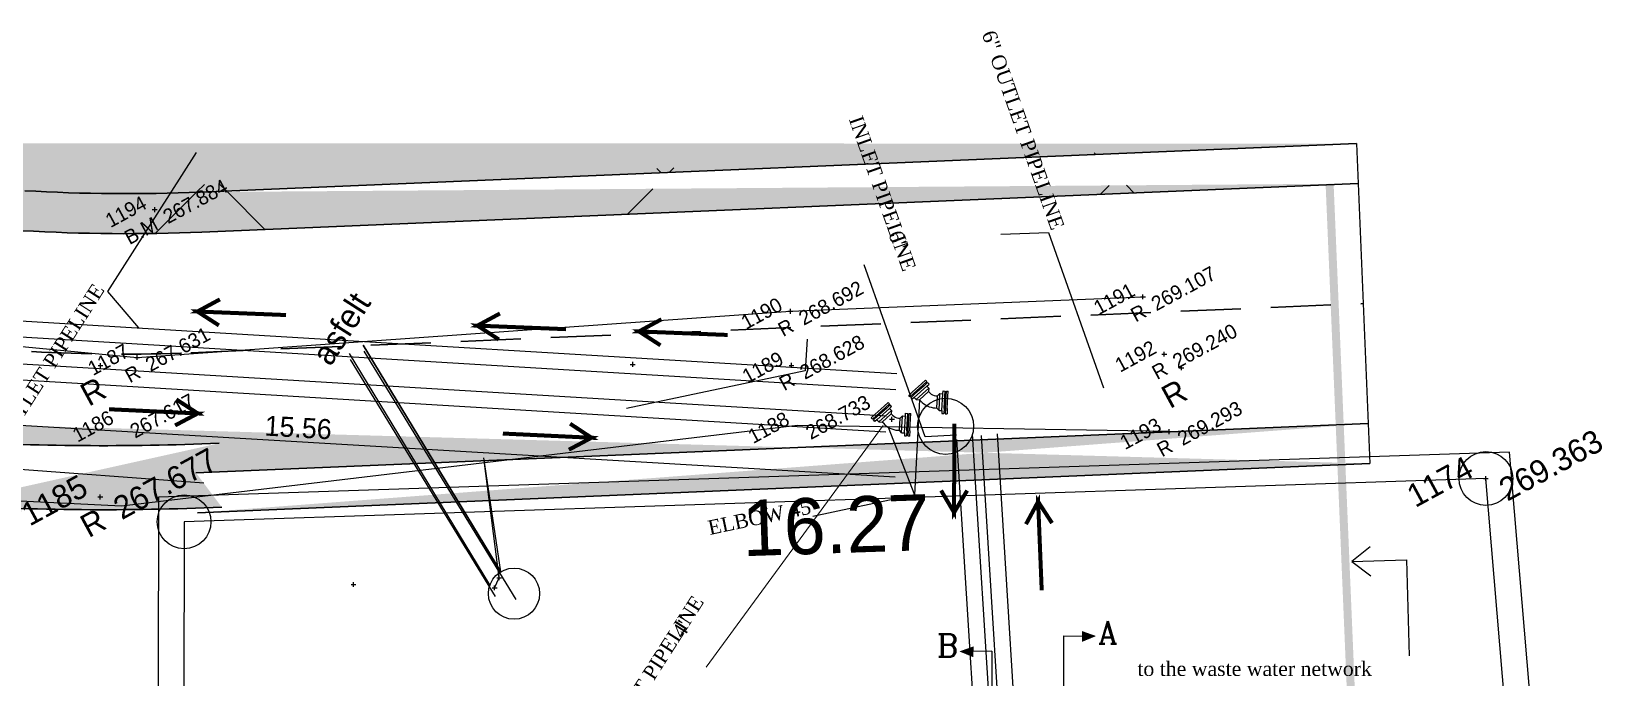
# Model space of a CAD drawing. Extents: x 152000 to 152174, y 158796 to 159332.
# Drawn here: x 152076.36 to 152095.98, y 159217.13 to 159225.2 of the extents above; entities that cross this region are included whole.
import ezdxf
from ezdxf.enums import TextEntityAlignment as Align

# ---------------------------------------------------------------- set-up
doc = ezdxf.new("R2010")
doc.units = 0
doc.header["$LTSCALE"] = 3
doc.header["$MEASUREMENT"] = 0
doc.header["$PDMODE"] = 2
doc.header["$PDSIZE"] = 0.03
for name, pattern in [('0181 00 ST MF 0100$0$HIDDEN', [0.375, 0.25, -0.125]), ('AUSGEZOGEN', [0]), ('CENTER2', [28.575, 19.05, -3.175, 3.175, -3.175]), ('SOLID_LINE', [0]), ('STRICHPUNKT2', [0.7, 0.4, -0.15, 0, -0.15])]:
    doc.linetypes.add(name, pattern=pattern)
doc.layers.get('0').update_dxf_attribs({"linetype": 'CONTINUOUS'})
doc.layers.get('DEFPOINTS').update_dxf_attribs({"linetype": 'CONTINUOUS'})
for name, color, linetype in [('EBENE0', 7, 'AUSGEZOGEN'), ('Height', 7, 'CONTINUOUS'), ('NUMBERS', 6, 'CONTINUOUS'), ('Point Code', 7, 'CONTINUOUS'), ('Point ID', 7, 'CONTINUOUS'), ('Point_Code', 7, 'CONTINUOUS'), ('TEXTS', 1, 'CONTINUOUS'), ('WALL', 3, 'CONTINUOUS')]:
    doc.layers.add(name, color=color, linetype=linetype)
doc.layers.add('LAND CORNERS', color=255, linetype='CONTINUOUS', lineweight=25)
doc.layers.add('P-WATR', color=1, linetype='CONTINUOUS', lineweight=50)
doc.styles.add('ROMANC', font='ROMANC', dxfattribs={"height": 7})
doc.dimstyles.new('mais 1-100 plan', dxfattribs={"dimtxt": 0.25, "dimasz": 0.1635, "dimexe": 0.18, "dimexo": 0.0625, "dimgap": 0, "dimtad": 1, "dimzin": 0, "dimdsep": 46, "dimtxsty": 'Standard', "dimblk": 'OBLIQUE', "dimcen": 0, "dimse1": 1, "dimse2": 1, "dimclrd": 8, "dimclrt": 4, "dimadec": 0, "dimazin": 0, "dimtfac": 1, "dimtix": 1, "dimtofl": 0, "dimtmove": 0, "dimatfit": 3, "dimldrblk": 'OBLIQUE', "dimfxl": 0.18, "dimtolj": 1, "dimtzin": 0, "dimarcsym": 0})
doc.dimstyles.get("Standard").update_dxf_attribs({"dimtxt": 0.7, "dimasz": 0.5, "dimexe": 4.572, "dimexo": 1.5875, "dimgap": 0.01, "dimtad": 1, "dimzin": 0, "dimdsep": 46, "dimtxsty": 'Standard', "dimcen": 2.286, "dimse1": 1, "dimse2": 1, "dimsd1": 1, "dimsd2": 1, "dimadec": 0, "dimazin": 0, "dimtfac": 1, "dimtdec": 4, "dimtofl": 0, "dimtmove": 0, "dimatfit": 3, "dimfxl": 1, "dimtolj": 1, "dimtzin": 0, "dimarcsym": 0})
pattern_1 = [(45, (704.02106, 2.73702), (2e-17, 0.28284271247), [0.6, -0.2]), (135, (704.16248, 2.87844), (2e-17, 0.28284271247), [0.6, -0.2])]

# ---------------------------------------------------------------- blocks, each defined once
blk = doc.blocks.new('*D158')
at = {"layer": 'DEFPOINTS', "color": 0, "transparency": 16777216}
for p in [(152071.949, 159221.11), (152087.483, 159220.193), (152087.449, 159219.621)]:
    blk.add_point(p, dxfattribs=at)
at = {"layer": 'LAND CORNERS', "color": 2, "lineweight": -2, "transparency": 16777216}
blk.add_line((152072.214, 159220.52), (152087.149, 159219.639), dxfattribs=at)
at = {"layer": 'LAND CORNERS', "color": 2, "transparency": 16777216}
for points in [[(152072.217, 159220.57), (152072.211, 159220.47), (152071.915, 159220.538)], [(152087.152, 159219.689), (152087.146, 159219.589), (152087.449, 159219.621)]]:
    blk.add_solid(points, dxfattribs=at)
at = {"layer": 'LAND CORNERS', "color": 2, "transparency": 16777216, "insert": (152079.692, 159220.254), "char_height": 0.25, "attachment_point": 5, "rotation": 356.6228}
blk.add_mtext('\\A1;15.56', dxfattribs=at)
blk = doc.blocks.new('_OBLIQUE')
at = {"color": 0, "linetype": 'ByBlock'}
blk.add_line((-0.5, -0.5), (0.5, 0.5), dxfattribs=at)
blk = doc.blocks.new('*D171')
at = {"layer": 'DEFPOINTS', "color": 0, "transparency": 16777216}
for p in [(152078.266, 159219.078, 260.069), (152078.238, 159203.261, 260.069), (152078.842, 159203.26)]:
    blk.add_point(p, dxfattribs=at)
at = {"color": 0, "transparency": 16777216, "insert": (152078.496, 159211.169), "char_height": 0.7, "attachment_point": 5, "rotation": 89.8983}
blk.add_mtext('\\A1;15.82', dxfattribs=at)
blk = doc.blocks.new('*D172')
at = {"layer": 'DEFPOINTS', "color": 0, "transparency": 16777216}
for p in [(152094.526, 159219.619, 260.069), (152078.266, 159219.078, 260.069), (152094.549, 159218.942)]:
    blk.add_point(p, dxfattribs=at)
at = {"color": 0, "transparency": 16777216, "insert": (152086.406, 159219.031), "char_height": 0.7, "attachment_point": 5, "rotation": 1.9063}
blk.add_mtext('\\A1;16.27', dxfattribs=at)
blk = doc.blocks.new('*D173')
at = {"layer": 'DEFPOINTS', "color": 0, "transparency": 16777216}
for p in [(152094.526, 159219.619, 260.069), (152094.314, 159212.076), (152095.156, 159212.147, 260.069)]:
    blk.add_point(p, dxfattribs=at)
at = {"color": 0, "transparency": 16777216, "insert": (152094.358, 159215.842), "char_height": 0.7, "attachment_point": 5, "rotation": 274.8159}
blk.add_mtext('\\A1;7.50', dxfattribs=at)

msp = doc.modelspace()

# ---------------------------------------------------------------- hatches: boundary and pattern name
at = {"layer": 'NUMBERS', "linetype": 'CENTER2', "ltscale": 0.04}
for points in [[(152089.47942, 159217.71331), (152089.48191, 159217.57789), (152089.65678, 159217.65031)], [(152088.1268, 159217.52127), (152088.12431, 159217.38585), (152087.94944, 159217.45827)]]:
    msp.add_hatch(color=0, dxfattribs=at).paths.add_polyline_path(points)
at = {"layer": 'TEXTS'}
h = msp.add_hatch(dxfattribs=at)
h.set_pattern_fill('AR-HBONE', color=2)
h.set_pattern_definition([(45, (704.021, 2.737), (4e-16, 5.65685425), [12, -4]), (135, (706.8495, 5.5655), (4e-16, 5.65685425), [12, -4])])
edge = h.paths.add_edge_path()
edge.add_line((152078.48704, 159222.69645), (152092.9305, 159223.30194))
edge.add_line((152078.4661, 159223.19601), (152092.90955, 159223.8015))
edge.add_arc((152077.54464, 159245.1767), 22.5, 266.69291, 272.400521)
edge.add_arc((152077.54464, 159245.1767), 22, 266.69291, 272.400521)
edge.add_line((152057.28079, 159223.81009), (152076.24667, 159222.71417))
edge.add_line((152057.30963, 159224.30926), (152076.27551, 159223.21334))
h = msp.add_hatch(dxfattribs=at)
h.set_pattern_fill('AR-HBONE', color=2, scale=0.05)
h.set_pattern_definition(pattern_1)
edge = h.paths.add_edge_path()
edge.add_arc((152077.54464, 159245.1767), 22.5, 266.69291, 272.400521)
edge.add_arc((152077.54464, 159245.1767), 22, 266.69291, 272.400521)
edge.add_line((152057.28079, 159223.81009), (152076.24667, 159222.71417))
edge.add_line((152057.30963, 159224.30926), (152076.27551, 159223.21334))
edge.add_line((152078.48704, 159222.69645), (152092.9305, 159223.30194))
edge.add_line((152078.4661, 159223.19601), (152092.90955, 159223.8015))
h = msp.add_hatch(dxfattribs=at)
h.set_pattern_fill('AR-HBONE', color=2, scale=0.05)
h.set_pattern_definition(pattern_1)
edge = h.paths.add_edge_path()
edge.add_line((152057.10772, 159220.81509), (152076.27267, 159219.70767))
edge.add_line((152057.07888, 159220.31592), (152076.24383, 159219.2085))
edge.add_arc((152077.26293, 159254.4284), 34.4, 266.69291, 272.400521)
edge.add_arc((152077.26293, 159254.4284), 35.2, 266.69291, 272.400521)
edge.add_line((152078.41348, 159219.69073), (152093.05615, 159220.30457))
edge.add_line((152078.43442, 159219.19117), (152093.07709, 159219.80501))

# ---------------------------------------------------------------- linework, layer by layer
at = {"color": 1}
for p, q in [((152080.50096, 159221.28409, 0.2613), (152082.22078, 159218.4536, 0.0842)), ((152082.22078, 159218.4536, 0.0842), (152082.01137, 159219.8774, -0.5232))]:
    msp.add_line(p, q, dxfattribs=at)
at = {"color": 9, "lineweight": 13}
msp.add_line((152084.78562, 159217.26271, 0.11869), (152086.99948, 159220.27922, 0.23738), dxfattribs=at)
at = {"color": 0}
for p, q in [((152078.5132, 159219.56135, 0.23738), (152070.65356, 159220.14252, -2.36763)), ((152082.20199, 159218.37679, -0.30614), (152082.01137, 159219.8774, -0.5232)), ((152082.14443, 159218.25331, -0.23095), (152082.20199, 159218.37679, -0.30614))]:
    msp.add_line(p, q, dxfattribs=at)
at = {"color": 5, "flags": 128}
for points, elevation in [([(152057.30879, 159222.90167), (152062.84816, 159222.43054), (152069.78415, 159221.88469), (152077.67953, 159221.12866), (152085.83861, 159221.70687), (152090.24236, 159221.88793)], -581.80182), ([(152090.57062, 159220.20421), (152085.92614, 159220.27967), (152077.486, 159219.27125), (152071.64944, 159219.56174), (152070.36986, 159219.83979), (152062.84041, 159220.32909), (152059.58346, 159220.68761)], -578.01915)]:
    msp.add_lwpolyline(points, dxfattribs=dict(at, elevation=elevation))
at = {"color": 2}
for centre, radius in [((152087.77786, 159220.27023, 0.11869), 0.35), ((152094.52605, 159219.61883, -578.53237), 0.336), ((152078.26566, 159219.07763, -577.05169), 0.336), ((152082.38695, 159218.18012, 0.0842), 0.32)]:
    msp.add_circle(centre, radius, dxfattribs=at)
at = {"color": 0, "linetype": 'SOLID_LINE'}
for p in [(152077.89856, 159222.97672, -578.86401), (152090.24236, 159221.88793, -578.13041), (152085.83861, 159221.70687, -578.37941), (152077.22104, 159221.02856, -580.20792), (152077.67953, 159221.12866, -579.01584), (152083.86885, 159221.04372, -0.77222), (152085.85269, 159221.03119, -578.41786), (152090.50895, 159221.17036, -578.0506), (152090.72403, 159221.0009, -579.13665), (152087.10715, 159220.35832, -3.10925), (152090.57062, 159220.20421, -578.01915), (152094.52605, 159219.61883, -578.53237), (152077.21981, 159219.38743, -580.15051), (152080.38097, 159218.29408, -1.00295), (152082.20199, 159218.37679, -0.30614), (152082.14443, 159218.25331, -0.23095)]:
    msp.add_point(p, dxfattribs=at)
at = {"layer": 'EBENE0', "color": 5, "linetype": 'STRICHPUNKT2'}
for p, q in [((152093.0804, 159218.76428, 0.62924), (152092.85314, 159218.58225, 0.62924)), ((152092.85314, 159218.58225, 0.62924), (152093.09055, 159218.40087, 0.62924))]:
    msp.add_line(p, q, dxfattribs=at)
at = {"layer": 'EBENE0', "color": 5, "linetype": 'STRICHPUNKT2', "elevation": 0.62924}
msp.add_lwpolyline([(152092.85314, 159218.58225), (152093.53519, 159218.6013), (152093.59556, 159216.44009), (152092.91351, 159216.42103)], dxfattribs=at)
at = {"layer": 'Height', "color": 4, "linetype": 'SOLID_LINE', "elevation": -577.05169, "flags": 128}
msp.add_lwpolyline([(152095.83061, 159201.44572), (152094.54708, 159204.73734), (152095.47724, 159212.14061), (152094.81939, 159219.94877), (152077.94621, 159219.38718), (152077.91708, 159202.96694)], close=True, dxfattribs=at)
msp.add_lwpolyline([(152095.34586, 159201.80804), (152095.34586, 159201.80804), (152094.21945, 159204.6967), (152095.15555, 159212.14719), (152094.52605, 159219.61883), (152078.26566, 159219.07763), (152078.26566, 159219.07763), (152078.2376, 159203.26087), (152078.2376, 159203.26087), (152095.34586, 159201.80804)], dxfattribs=at)
at = {"layer": 'NUMBERS', "color": 0, "linetype": 'CENTER2', "ltscale": 0.04}
for p, q in [((152089.25172, 159217.65292, 0.11869), (152089.54889, 159217.65006, 0.11869)), ((152088.3545, 159217.46088, 0.11869), (152088.05733, 159217.45802, 0.11869))]:
    msp.add_line(p, q, dxfattribs=at)
at = {"layer": 'NUMBERS', "color": 0, "linetype": 'CENTER2', "ltscale": 0.04, "elevation": 0.11869}
for points in [[(152089.25172, 159217.65292), (152089.25172, 159204.5683)], [(152088.3545, 159217.46088), (152088.3545, 159204.75849)]]:
    msp.add_lwpolyline(points, dxfattribs=at)
at = {"layer": 'P-WATR', "lineweight": 25}
for p, q in [((152087.47834, 159220.8016, 0.23738), (152087.52676, 159220.84501, 0.23738)), ((152087.54168, 159220.82837, 0.23738), (152087.52676, 159220.84501, 0.23738)), ((152087.36487, 159220.69987, 0.23738), (152087.31645, 159220.65646, 0.23738)), ((152087.33138, 159220.63982, 0.23738), (152087.31645, 159220.65646, 0.23738)), ((152087.37979, 159220.68323, 0.23738), (152087.33138, 159220.63982, 0.23738)), ((152087.39039, 159220.67141, 0.23738), (152087.34197, 159220.628, 0.23738)), ((152087.47834, 159220.8016, 0.23738), (152087.36487, 159220.69987, 0.23738)), ((152087.49326, 159220.78496, 0.23738), (152087.37979, 159220.68323, 0.23738)), ((152087.39039, 159220.67141, 0.23738), (152087.37979, 159220.68323, 0.23738)), ((152087.54358, 159220.77259, 0.23738), (152087.38661, 159220.63186, 0.23738)), ((152087.50386, 159220.77314, 0.23738), (152087.39039, 159220.67141, 0.23738)), ((152087.568, 159220.74536, 0.23738), (152087.41103, 159220.60463, 0.23738)), ((152087.56575, 159220.70411, 0.23738), (152087.45228, 159220.60238, 0.23738)), ((152087.49326, 159220.78496, 0.23738), (152087.54168, 159220.82837, 0.23738)), ((152087.50386, 159220.77314, 0.23738), (152087.49326, 159220.78496, 0.23738)), ((152087.50386, 159220.77314, 0.23738), (152087.55227, 159220.81655, 0.23738)), ((152087.54358, 159220.77259, 0.23738), (152087.57025, 159220.7965, 0.23738)), ((152087.568, 159220.74536, 0.23738), (152087.54358, 159220.77259, 0.23738)), ((152087.57025, 159220.7965, 0.23738), (152087.55227, 159220.81655, 0.23738)), ((152087.568, 159220.74536, 0.23738), (152087.56575, 159220.70411, 0.23738)), ((152087.58013, 159220.68814, 0.23738), (152087.56579, 159220.70413, 0.23738)), ((152087.65467, 159220.65235, 0.23738), (152087.6761, 159220.65118, 0.23738)), ((152087.6678, 159220.49901, 0.23738), (152087.6761, 159220.65118, 0.23738)), ((152087.70685, 159220.67876, 0.23738), (152087.6761, 159220.65118, 0.23738)), ((152087.69537, 159220.46825, 0.23738), (152087.70685, 159220.67876, 0.23738)), ((152087.70685, 159220.67876, 0.23738), (152087.74338, 159220.67677, 0.23738)), ((152087.7319, 159220.46626, 0.23738), (152087.74338, 159220.67677, 0.23738)), ((152087.74338, 159220.67677, 0.23738), (152087.74533, 159220.71253, 0.23738)), ((152087.74533, 159220.71253, 0.23738), (152087.77221, 159220.71106, 0.23738)), ((152087.76037, 159220.49396, 0.23738), (152087.76867, 159220.64613, 0.23738)), ((152087.76867, 159220.64613, 0.23738), (152087.77221, 159220.71106, 0.23738)), ((152087.76867, 159220.64613, 0.23738), (152087.78452, 159220.64527, 0.23738)), ((152087.78452, 159220.64527, 0.23738), (152087.78806, 159220.7102, 0.23738)), ((152087.78806, 159220.7102, 0.23738), (152087.81038, 159220.70898, 0.23738)), ((152087.80684, 159220.64405, 0.23738), (152087.81038, 159220.70898, 0.23738)), ((152087.01159, 159220.52289, 0.23738), (152086.89812, 159220.42116, 0.23738)), ((152087.02651, 159220.50625, 0.23738), (152086.91304, 159220.40451, 0.23738)), ((152087.07683, 159220.49388, 0.23738), (152086.91986, 159220.35315, 0.23738)), ((152087.03711, 159220.49443, 0.23738), (152086.92364, 159220.39269, 0.23738)), ((152087.10125, 159220.46665, 0.23738), (152086.94428, 159220.32591, 0.23738)), ((152087.01159, 159220.52289, 0.23738), (152087.06001, 159220.5663, 0.23738)), ((152087.02651, 159220.50625, 0.23738), (152087.07493, 159220.54966, 0.23738)), ((152087.03711, 159220.49443, 0.23738), (152087.02651, 159220.50625, 0.23738)), ((152087.03711, 159220.49443, 0.23738), (152087.08552, 159220.53784, 0.23738)), ((152087.07493, 159220.54966, 0.23738), (152087.06001, 159220.5663, 0.23738)), ((152087.07683, 159220.49388, 0.23738), (152087.1035, 159220.51779, 0.23738)), ((152087.10125, 159220.46665, 0.23738), (152087.07683, 159220.49388, 0.23738)), ((152087.1035, 159220.51779, 0.23738), (152087.08552, 159220.53784, 0.23738)), ((152087.10125, 159220.46665, 0.23738), (152087.099, 159220.4254, 0.23738)), ((152087.35995, 159220.60795, 0.23738), (152087.34197, 159220.628, 0.23738)), ((152087.38661, 159220.63186, 0.23738), (152087.35995, 159220.60795, 0.23738)), ((152087.41103, 159220.60463, 0.23738), (152087.38661, 159220.63186, 0.23738)), ((152087.41103, 159220.60463, 0.23738), (152087.45228, 159220.60238, 0.23738)), ((152087.46665, 159220.5864, 0.23738), (152087.45231, 159220.60239, 0.23738)), ((152087.64637, 159220.50018, 0.23738), (152087.6678, 159220.49901, 0.23738)), ((152087.69537, 159220.46825, 0.23738), (152087.6678, 159220.49901, 0.23738)), ((152087.69537, 159220.46825, 0.23738), (152087.7319, 159220.46626, 0.23738)), ((152087.7319, 159220.46626, 0.23738), (152087.72994, 159220.4305, 0.23738)), ((152087.76037, 159220.49396, 0.23738), (152087.75683, 159220.42903, 0.23738)), ((152087.76037, 159220.49396, 0.23738), (152087.77622, 159220.4931, 0.23738)), ((152087.77622, 159220.4931, 0.23738), (152087.77268, 159220.42817, 0.23738)), ((152087.77622, 159220.4931, 0.23738), (152087.78452, 159220.64527, 0.23738)), ((152087.79854, 159220.49188, 0.23738), (152087.795, 159220.42695, 0.23738)), ((152087.79854, 159220.49188, 0.23738), (152087.80684, 159220.64405, 0.23738)), ((152086.89812, 159220.42116, 0.23738), (152086.8497, 159220.37775, 0.23738)), ((152086.86462, 159220.36111, 0.23738), (152086.8497, 159220.37775, 0.23738)), ((152086.91304, 159220.40451, 0.23738), (152086.86462, 159220.36111, 0.23738)), ((152086.92364, 159220.39269, 0.23738), (152086.87522, 159220.34929, 0.23738)), ((152086.8932, 159220.32924, 0.23738), (152086.87522, 159220.34929, 0.23738)), ((152086.91986, 159220.35315, 0.23738), (152086.8932, 159220.32924, 0.23738)), ((152086.92364, 159220.39269, 0.23738), (152086.91304, 159220.40451, 0.23738)), ((152086.94428, 159220.32591, 0.23738), (152086.91986, 159220.35315, 0.23738)), ((152086.94428, 159220.32591, 0.23738), (152086.98553, 159220.32367, 0.23738)), ((152087.099, 159220.4254, 0.23738), (152086.98553, 159220.32367, 0.23738)), ((152086.99989, 159220.30768, 0.23738), (152086.98556, 159220.32368, 0.23738)), ((152087.11338, 159220.40943, 0.23738), (152087.09904, 159220.42542, 0.23738)), ((152087.18792, 159220.37364, 0.23738), (152087.20935, 159220.37247, 0.23738)), ((152087.20105, 159220.2203, 0.23738), (152087.20935, 159220.37247, 0.23738)), ((152087.2401, 159220.40005, 0.23738), (152087.20935, 159220.37247, 0.23738)), ((152087.22862, 159220.18954, 0.23738), (152087.2401, 159220.40005, 0.23738)), ((152087.2401, 159220.40005, 0.23738), (152087.27663, 159220.39805, 0.23738)), ((152087.26514, 159220.18755, 0.23738), (152087.27663, 159220.39805, 0.23738)), ((152087.27663, 159220.39805, 0.23738), (152087.27858, 159220.43381, 0.23738)), ((152087.27858, 159220.43381, 0.23738), (152087.30546, 159220.43235, 0.23738)), ((152087.29362, 159220.21525, 0.23738), (152087.30192, 159220.36742, 0.23738)), ((152087.30192, 159220.36742, 0.23738), (152087.30546, 159220.43235, 0.23738)), ((152087.30192, 159220.36742, 0.23738), (152087.31777, 159220.36656, 0.23738)), ((152087.30947, 159220.21438, 0.23738), (152087.31777, 159220.36656, 0.23738)), ((152087.31777, 159220.36656, 0.23738), (152087.32131, 159220.43148, 0.23738)), ((152087.32131, 159220.43148, 0.23738), (152087.34363, 159220.43027, 0.23738)), ((152087.33179, 159220.21317, 0.23738), (152087.34009, 159220.36534, 0.23738)), ((152087.34009, 159220.36534, 0.23738), (152087.34363, 159220.43027, 0.23738)), ((152087.72994, 159220.4305, 0.23738), (152087.75683, 159220.42903, 0.23738)), ((152087.77268, 159220.42817, 0.23738), (152087.795, 159220.42695, 0.23738)), ((152087.17962, 159220.22147, 0.23738), (152087.20105, 159220.2203, 0.23738)), ((152087.22862, 159220.18954, 0.23738), (152087.20105, 159220.2203, 0.23738)), ((152087.22862, 159220.18954, 0.23738), (152087.26514, 159220.18755, 0.23738)), ((152087.26514, 159220.18755, 0.23738), (152087.26319, 159220.15179, 0.23738)), ((152087.26319, 159220.15179, 0.23738), (152087.29008, 159220.15032, 0.23738)), ((152087.29362, 159220.21525, 0.23738), (152087.29008, 159220.15032, 0.23738)), ((152087.29362, 159220.21525, 0.23738), (152087.30947, 159220.21438, 0.23738)), ((152087.30947, 159220.21438, 0.23738), (152087.30593, 159220.14946, 0.23738)), ((152087.30593, 159220.14946, 0.23738), (152087.32825, 159220.14824, 0.23738)), ((152087.33179, 159220.21317, 0.23738), (152087.32825, 159220.14824, 0.23738))]:
    msp.add_line(p, q, dxfattribs=at)
for centre, radius in [((152087.66054, 159220.76014, 0.23738), 0.10795), ((152087.66054, 159220.76014, 0.23738), 0.26035), ((152087.19379, 159220.48143, 0.23738), 0.26035), ((152087.19379, 159220.48143, 0.23738), 0.10795)]:
    msp.add_arc(centre, radius, 221.853203, 266.878125, dxfattribs=at)
at = {"layer": 'TEXTS', "color": 6, "lineweight": 30}
for p, q in [((152078.4661, 159223.19601, -739.59467), (152092.90955, 159223.8015, -739.59467)), ((152078.43442, 159219.19117, -739.59467), (152093.07709, 159219.80501, -739.59467))]:
    msp.add_line(p, q, dxfattribs=at)
at = {"layer": 'TEXTS', "color": 3, "lineweight": 30}
for p, q in [((152078.48704, 159222.69645, -739.59467), (152092.9305, 159223.30194, -739.59467)), ((152078.41348, 159219.69073, -739.59467), (152093.05615, 159220.30457, -739.59467))]:
    msp.add_line(p, q, dxfattribs=at)
at = {"layer": 'TEXTS', "color": 0, "linetype": '0181 00 ST MF 0100$0$HIDDEN', "lineweight": 30}
msp.add_line((152078.35065, 159221.18941, -739.59467), (152092.99332, 159221.80326, -739.59467), dxfattribs=at)
at = {"layer": 'TEXTS', "color": 2}
for points, elevation in [([(152092.90955, 159223.8015), (152092.9305, 159223.30194), (152093.05615, 159220.30457), (152093.07709, 159219.80501)], -739.59467), ([(152077.69966, 159221.49994), (152077.31365, 159221.95558), (152078.4226, 159223.6926)], 0.23738), ([(152088.46549, 159222.66921), (152089.06218, 159222.693), (152089.74865, 159220.74986)], 0.11869), ([(152087.91429, 159220.1617), (152087.52113, 159220.13716), (152086.76162, 159222.28703)], 0.11869), ([(152066.93877, 159222.14691), (152087.1662, 159220.93079)], 0.23738), ([(152066.81582, 159221.95433), (152087.15714, 159220.73137)], 0.23738), ([(152066.60922, 159221.63071), (152087.03803, 159220.40248)], 0.23738), ([(152066.48627, 159221.43814), (152087.02896, 159220.20306)], 0.23738), ([(152086.05018, 159221.35691), (152086.02297, 159220.96392), (152083.79209, 159220.49278)], 0.23738), ([(152087.45228, 159220.60238), (152087.38906, 159219.41323)], 0.23738), ([(152087.05816, 159220.2592), (152087.3883, 159219.41307), (152086.11809, 159219.14481)], 0.23738), ([(152088.15787, 159216.25929), (152087.91792, 159220.10357)], 0.11869), ([(152088.35802, 159216.25687), (152088.11367, 159220.17158)], 0.11869), ([(152088.55625, 159214.8576), (152088.22545, 159220.15735)], 0.11869), ([(152088.7564, 159214.85517), (152088.42437, 159220.17458)], 0.11869)]:
    msp.add_lwpolyline(points, dxfattribs=dict(at, elevation=elevation))
for points, const_width, elevation in [([(152092.54884, 159205.55468), (152092.75729, 159211.82372), (152092.88887, 159215.78105), (152092.57421, 159223.287)], 0.1, -253.42413), ([(152079.54015, 159221.6601), (152078.43242, 159221.70414), (152078.71346, 159221.85594)], 0.05, 0.11869), ([(152079.54015, 159221.6601), (152078.43242, 159221.70414), (152078.70071, 159221.5308)], 0.05, 0.11869), ([(152083.03767, 159221.48369), (152081.92995, 159221.52773), (152082.21098, 159221.67953)], 0.05, 0.11869), ([(152085.05544, 159221.41133), (152083.94772, 159221.45537), (152084.22875, 159221.60716)], 0.05, 0.11869), ([(152083.03767, 159221.48369), (152081.92995, 159221.52773), (152082.19823, 159221.35439)], 0.05, 0.11869), ([(152085.05544, 159221.41133), (152083.94772, 159221.45537), (152084.216, 159221.28203)], 0.05, 0.11869), ([(152077.32886, 159220.48356), (152078.43621, 159220.43107), (152078.16926, 159220.60645)], 0.05, 0.11869), ([(152077.32886, 159220.48356), (152078.43621, 159220.43107), (152078.15403, 159220.28142)], 0.05, 0.11869), ([(152082.2472, 159220.18004), (152083.35455, 159220.12755), (152083.0876, 159220.30293)], 0.05, 0.11869), ([(152082.2472, 159220.18004), (152083.35455, 159220.12755), (152083.07237, 159219.9779)], 0.05, 0.11869)]:
    msp.add_lwpolyline(points, dxfattribs=dict(at, const_width=const_width, elevation=elevation))
at = {"layer": 'TEXTS', "color": 2, "const_width": 0.05}
for points in [[(152087.88652, 159220.30231), (152087.8833, 159219.19372), (152087.72126, 159219.46897)], [(152087.88652, 159220.30231), (152087.8833, 159219.19372), (152088.04665, 159219.4682)], [(152088.9778, 159218.22154), (152088.933, 159219.32923), (152088.7817, 159219.04793)], [(152088.9778, 159218.22154), (152088.933, 159219.32923), (152089.10681, 159219.06126)]]:
    msp.add_lwpolyline(points, dxfattribs=at)
at = {"layer": 'TEXTS', "color": 6, "lineweight": 30}
for centre, radius in [((152077.54464, 159245.1767, -739.59467), 22), ((152077.26293, 159254.4284, -837.12046), 35.2)]:
    msp.add_arc(centre, radius, 266.69291, 272.400521, dxfattribs=at)
at = {"layer": 'TEXTS', "color": 3, "lineweight": 30}
for centre, radius in [((152077.54464, 159245.1767, -739.59467), 22.5), ((152077.26293, 159254.4284, -837.12046), 34.4)]:
    msp.add_arc(centre, radius, 266.69291, 272.400521, dxfattribs=at)
at = {"layer": 'TEXTS', "color": 0, "linetype": '0181 00 ST MF 0100$0$HIDDEN', "lineweight": 30}
msp.add_arc((152077.51295, 159241.17186, -739.59467), 20, 266.69291, 272.400521, dxfattribs=at)
at = {"layer": 'WALL', "extrusion": (0.010724, -0.050464, 0.998668)}
for p, q in [((152082.22078, 159218.4536, 0.0998), (152080.50096, 159221.28409, 0.2613)), ((152082.08632, 159218.28978, 0.09297), (152080.32998, 159221.18039, 0.25789))]:
    msp.add_line(p, q, dxfattribs=at)
at = {"layer": 'WALL'}
for p, q in [((152082.15724, 159218.14376, 0.23738), (152080.34477, 159221.10425, 0.23738)), ((152082.41401, 159218.10739, 0.23738), (152080.51534, 159221.20868, 0.23738))]:
    msp.add_line(p, q, dxfattribs=at)

# ---------------------------------------------------------------- texts
at = {"color": 7, "char_height": 0.18, "attachment_point": 3, "style": 'ROMANC'}
for s, insert, rotation in [('{\\fTimes New Roman|b0|i0|c0|p18;6" OUTLET PIPELINE}', (152089.26773, 159222.76644, 0.11869), 289.457213), ('{\\fTimes New Roman|b0|i0|c0|p18;INLET PIPELINE}', (152087.41342, 159222.2514, 0.11869), 289.457213), ('{\\fTimes New Roman|b0|i0|c0|p18;6" }', (152087.31166, 159222.50312, 0.17025), 289.457213), ('{\\fTimes New Roman|b0|i0|c0|p18;6" OUTLET PIPELINE}', (152077.12925, 159222.07238, 0.23738), 57.444943), ('{\\fTimes New Roman|b0|i0|c0|p18;ELBOW 45 }', (152086.07222, 159219.35821, 0.23738), 11.925112), ('{\\fTimes New Roman|b0|i0|c0|p18;INLET PIPELINE}', (152084.61568, 159218.17569, 0.23738), 57.444943), ('{\\fTimes New Roman|b0|i0|c0|p18;4" }', (152084.48042, 159217.91537, 0.28894), 57.444943)]:
    msp.add_mtext(s, dxfattribs=dict(at, insert=insert, rotation=rotation))
at = {"color": 7, "insert": (152093.10151, 159217.33211, -577.05169), "char_height": 0.18, "attachment_point": 3, "style": 'ROMANC'}
msp.add_mtext('{\\fTimes New Roman|b0|i0|c0|p18;to the waste water network}', dxfattribs=at)
at = {"layer": 'Height', "color": 4, "linetype": 'SOLID_LINE'}
for s, height, p in [('267.884', 0.18, (152077.97993, 159222.95266, -578.86401)), ('269.107', 0.18, (152090.32374, 159221.86387, -578.13041)), ('268.692', 0.18, (152085.91999, 159221.68281, -578.37941)), ('267.631', 0.18, (152077.7609, 159221.10461, -579.01584)), ('269.240', 0.18, (152090.59032, 159221.14631, -578.0506)), ('268.628', 0.18, (152085.93406, 159221.00713, -578.41786)), ('267.617', 0.18, (152077.56815, 159220.27291, -579.02433)), ('268.733', 0.18, (152086.00751, 159220.25562, -578.35479)), ('269.293', 0.18, (152090.65199, 159220.18016, -578.01915)), ('269.363', 0.288, (152094.65625, 159219.58034, -578.53237)), ('267.677', 0.288, (152077.35, 159219.34894, -580.15051))]:
    msp.add_text(s, height=height, rotation=28.531747, dxfattribs=at).set_placement(p, align=Align.TOP_LEFT)
at = {"layer": 'NUMBERS', "color": 0, "linetype": 'CENTER2', "ltscale": 0.04, "style": 'ROMANC'}
for s, p in [('A', (152089.68287, 159217.55277, 0.11869)), ('B', (152087.66978, 159217.39168, 0.11869))]:
    msp.add_text(s, height=0.28249, dxfattribs=at).set_placement(p)
at = {"layer": 'Point Code', "color": 5, "linetype": 'SOLID_LINE'}
for s, height, p in [('B.M', 0.18, (152077.8745, 159222.89535, -578.86401)), ('R', 0.18, (152090.21831, 159221.80656, -578.13041)), ('R', 0.18, (152085.81456, 159221.62549, -578.37941)), ('R', 0.18, (152090.4849, 159221.08899, -578.0506)), ('R', 0.288, (152077.18256, 159220.89837, -580.20792)), ('R', 0.18, (152077.65547, 159221.04729, -579.01584)), ('R', 0.18, (152085.82864, 159220.94981, -578.41786)), ('R', 0.288, (152090.68554, 159220.8707, -579.13665)), ('R', 0.18, (152090.54656, 159220.12284, -578.01915)), ('R', 0.288, (152077.18132, 159219.25723, -580.15051))]:
    msp.add_text(s, height=height, rotation=28.531747, dxfattribs=at).set_placement(p, align=Align.TOP_RIGHT)
at = {"layer": 'Point ID', "color": 1, "linetype": 'SOLID_LINE'}
for s, height, p in [('1194', 0.18, (152077.81719, 159223.00077, -578.86401)), ('1191', 0.18, (152090.16099, 159221.91198, -578.13041)), ('1190', 0.18, (152085.75724, 159221.73092, -578.37941)), ('1187', 0.18, (152077.59816, 159221.15272, -579.01584)), ('1192', 0.18, (152090.42758, 159221.19442, -578.0506)), ('1189', 0.18, (152085.77132, 159221.05524, -578.41786)), ('1186', 0.18, (152077.4054, 159220.32102, -579.02433)), ('1188', 0.18, (152085.84477, 159220.30373, -578.35479)), ('1193', 0.18, (152090.48924, 159220.22827, -578.01915)), ('1174', 0.288, (152094.39586, 159219.65732, -578.53237)), ('1185', 0.288, (152077.08961, 159219.42591, -580.15051))]:
    msp.add_text(s, height=height, rotation=28.531747, dxfattribs=at).set_placement(p, align=Align.RIGHT)
at = {"layer": 'Point_Code', "color": 5, "linetype": 'SOLID_LINE'}
msp.add_text('asfelt', height=0.3, rotation=57.444943, dxfattribs=at).set_placement((152080.35754, 159221.97631, -1.00295), align=Align.TOP_RIGHT)

# ---------------------------------------------------------------- dimensions: what is measured, and where the dimension line sits
at = {"color": 3}
for p1, p2, distance, picture, middle in [((152078.26566, 159219.07763, -577.05169), (152094.52605, 159219.61883, -577.05169), -0.67761, '*D172', (152086.40642, 159219.0308, -837.12046)), ((152094.52605, 159219.61883, -577.05169), (152095.15555, 159212.14719, -577.05169), -0.84404, '*D173', (152094.35846, 159215.84237, -837.12046)), ((152078.26566, 159219.07763, -577.05169), (152078.2376, 159203.26087, -577.05169), 0.60481, '*D171', (152078.49644, 159211.16882, -837.12046))]:
    dim = msp.add_aligned_dim(p1=p1, p2=p2, distance=distance, dimstyle='Standard', dxfattribs=at)
    dim.commit()
    dim.dimension.update_dxf_attribs({"geometry": picture, "text_midpoint": middle})
at = {"layer": 'LAND CORNERS'}
dim = msp.add_aligned_dim(p1=(152071.94853, 159221.10973, 0.23738), p2=(152087.48255, 159220.19305, 0.23738), distance=-0.57298, dimstyle='mais 1-100 plan', override={"dimasz": 0.3, "dimgap": 0.05, "dimsah": 1, "dimclrd": 2, "dimclrt": 2, "dimfxlon": 1, "dimarcsym": 1}, dxfattribs=at)
dim.commit()
dim.dimension.update_dxf_attribs({"geometry": '*D158', "text_midpoint": (152079.6921, 159220.2541, 0.23738)})

doc.saveas('drawing.dxf')
